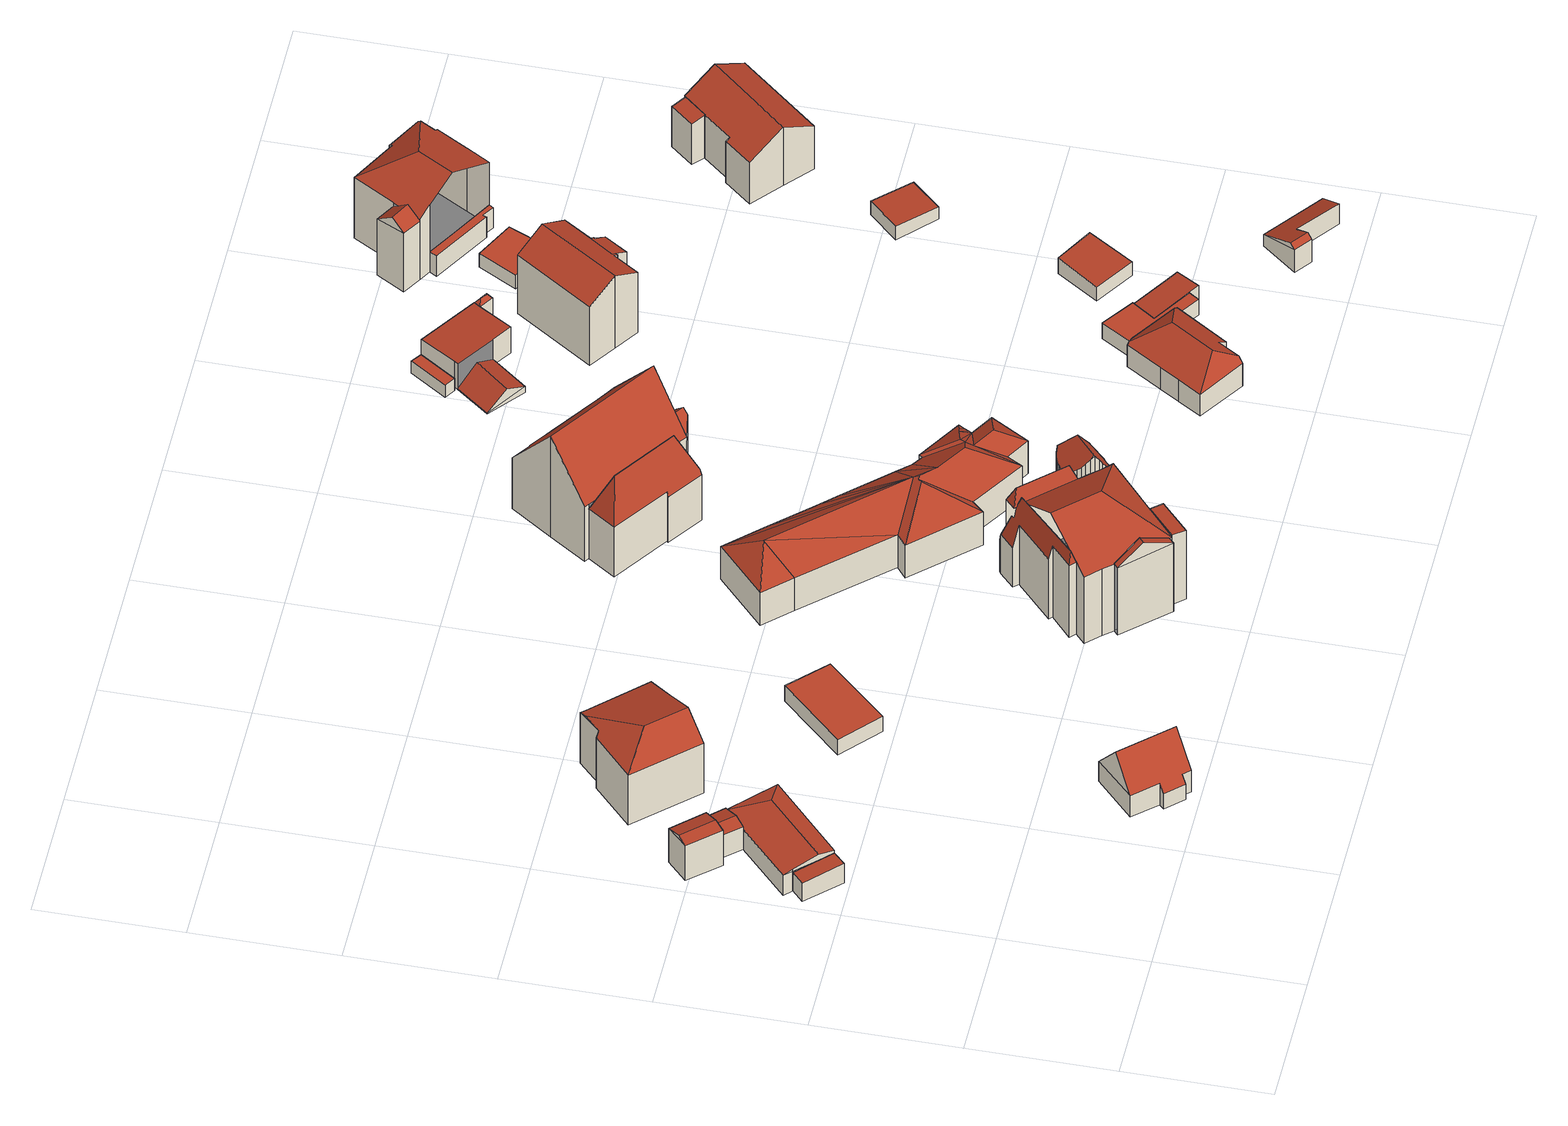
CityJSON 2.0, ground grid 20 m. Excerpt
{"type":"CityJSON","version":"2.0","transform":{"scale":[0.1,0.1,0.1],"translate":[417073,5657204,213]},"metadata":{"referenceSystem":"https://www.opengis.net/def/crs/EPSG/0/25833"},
"CityObjects":{
"building1":{"type":"Building","attributes":{"Dachtyp_tdc":"tdcPolyFlatRoof","Gemeindeschluessel":14612000,"Dachneigung":2.72,"QualitaetDacherkennung":50,"Geometrietyp2DReferenz":"3000","measuredHeight":3.47,"function":"31001_9998","roofType":"2100"},"geometry":[{"type":"Solid","lod":"2","boundaries":[[[[0,1,2,3]],[[1,4,5,2]],[[4,6,7,5]],[[6,0,3,7]],[[6,4,1,0]],[[3,2,5,7]]]],"semantics":{"surfaces":[{"type":"WallSurface"},{"type":"RoofSurface"},{"type":"GroundSurface"}],"values":[[0,0,0,0,1,2]]}}]},
"building2":{"type":"Building","attributes":{"Dachtyp_tdc":"tdcGableRoof","Gemeindeschluessel":14612000,"Dachneigung":15.2,"QualitaetDacherkennung":64,"Geometrietyp2DReferenz":"3000","measuredHeight":6.57,"function":"31001_9998","roofType":"3100"},"geometry":[{"type":"Solid","lod":"2","boundaries":[[[[8,9,10,11]],[[9,12,13,10]],[[12,14,15,13]],[[14,8,11,15]],[[12,9,16]],[[8,14,17]],[[9,8,17,16]],[[14,12,16,17]],[[11,10,13,15]]]],"semantics":{"surfaces":[{"type":"WallSurface"},{"type":"RoofSurface"},{"type":"GroundSurface"}],"values":[[0,0,0,0,0,0,1,1,2]]}}]},
"building3":{"type":"Building","attributes":{"Gemeindeschluessel":14612000,"Geometrietyp2DReferenz":"3000","function":"31001_9998","roofType":"9999"},"children":["building3-1","building3-2"]},
"building3-1":{"type":"BuildingPart","attributes":{"Dachtyp_tdc":"tdcGableRoof","Dachneigung":15.33,"QualitaetDacherkennung":64,"Geometrietyp2DReferenz":"3000","measuredHeight":4.49,"roofType":"3100"},"parents":["building3"],"geometry":[{"type":"MultiSurface","lod":"2","boundaries":[[[18,19,20,21,22]],[[19,23,24,20]],[[23,25,26,27,24]],[[23,19,28]],[[18,25,29]],[[19,18,29,28]],[[25,23,28,29]],[[21,20,24,27]]],"semantics":{"surfaces":[{"type":"WallSurface"},{"type":"RoofSurface"},{"type":"GroundSurface"}],"values":[0,0,0,0,0,1,1,2]}}]},
"building3-2":{"type":"BuildingPart","attributes":{"Dachtyp_tdc":"tdcHipAndGableRoof","Dachneigung":10.22,"QualitaetDacherkennung":66,"Geometrietyp2DReferenz":"3000","measuredHeight":4.5,"roofType":"5000"},"parents":["building3"],"geometry":[{"type":"MultiSurface","lod":"2","boundaries":[[[26,30,31,27]],[[30,32,33,31]],[[32,34,35,33]],[[34,36,37,35]],[[36,22,21,37]],[[38,39,40,41]],[[38,26,39]],[[22,36,42,40,39,26]],[[30,38,41,32]],[[32,41,40,42,34]],[[34,42,36]],[[26,38,30]],[[21,27,31,33,35,37]]],"semantics":{"surfaces":[{"type":"WallSurface"},{"type":"RoofSurface"},{"type":"GroundSurface"}],"values":[0,0,0,0,0,1,1,1,0,0,0,0,2]}}]},
"building4":{"type":"Building","attributes":{"Dachtyp_tdc":"tdcFreeFormRoof","Gemeindeschluessel":14612000,"Dachneigung":53.14,"QualitaetDacherkennung":71,"Geometrietyp2DReferenz":"3000","measuredHeight":8.65,"function":"31001_9998","roofType":"5000"},"geometry":[{"type":"Solid","lod":"2","boundaries":[[[[43,44,45,46]],[[44,47,48,45]],[[47,49,50,48]],[[49,51,52,50]],[[51,53,54,52]],[[53,55,56,54]],[[55,57,58,56]],[[57,59,60,58]],[[59,61,62,60]],[[61,43,46,62]],[[63,51,49,47,44,64]],[[61,59,57,55,53,63,64,43]],[[53,51,63]],[[44,43,64]],[[46,45,48,50,52,54,56,58,60,62]]]],"semantics":{"surfaces":[{"type":"WallSurface"},{"type":"RoofSurface"},{"type":"GroundSurface"}],"values":[[0,0,0,0,0,0,0,0,0,0,1,1,0,0,2]]}}]},
"building5":{"type":"Building","attributes":{"Dachtyp_tdc":"tdcFreeFormRoof","Gemeindeschluessel":14612000,"Dachneigung":18.47,"QualitaetDacherkennung":33,"Geometrietyp2DReferenz":"3000","measuredHeight":11.95,"function":"31001_9998","roofType":"5000"},"geometry":[{"type":"Solid","lod":"2","boundaries":[[[[65,66,67,68]],[[66,69,70,67]],[[69,71,72,70]],[[71,73,74,72]],[[73,75,76,74]],[[75,77,78,76]],[[77,79,80,78]],[[79,81,82,80]],[[81,83,84,82]],[[83,65,68,84]],[[85,86,81,79,77]],[[75,87,85,77]],[[87,73,71,69,66,65,83,86,85]],[[83,81,86]],[[75,73,87]],[[68,67,70,72,74,76,78,80,82,84]]]],"semantics":{"surfaces":[{"type":"WallSurface"},{"type":"RoofSurface"},{"type":"GroundSurface"}],"values":[[0,0,0,0,0,0,0,0,0,0,1,1,1,0,0,2]]}}]},
"building6":{"type":"Building","attributes":{"Dachtyp_tdc":"tdcPolyFlatRoof","Gemeindeschluessel":14612000,"Dachneigung":0,"QualitaetDacherkennung":82,"Geometrietyp2DReferenz":"3000","measuredHeight":2.71,"function":"31001_9998","roofType":"1000"},"geometry":[{"type":"Solid","lod":"2","boundaries":[[[[88,89,90,91]],[[89,92,93,90]],[[92,94,95,93]],[[94,88,91,95]],[[94,92,89,88]],[[91,90,93,95]]]],"semantics":{"surfaces":[{"type":"WallSurface"},{"type":"RoofSurface"},{"type":"GroundSurface"}],"values":[[0,0,0,0,1,2]]}}]},
"building7":{"type":"Building","attributes":{"Dachtyp_tdc":"tdcPolyFlatRoof","Gemeindeschluessel":14612000,"Dachneigung":11.36,"QualitaetDacherkennung":46,"Geometrietyp2DReferenz":"3000","measuredHeight":3,"function":"31001_9998","roofType":"2100"},"geometry":[{"type":"Solid","lod":"2","boundaries":[[[[96,97,98,99]],[[97,100,101,98]],[[100,102,103,101]],[[102,104,105,103]],[[104,96,99,105]],[[104,102,100,97,96]],[[99,98,101,103,105]]]],"semantics":{"surfaces":[{"type":"WallSurface"},{"type":"RoofSurface"},{"type":"GroundSurface"}],"values":[[0,0,0,0,0,1,2]]}}]},
"building8":{"type":"Building","attributes":{"Gemeindeschluessel":14612000,"Geometrietyp2DReferenz":"3000","function":"31001_9998","roofType":"9999"},"children":["building8-1","building8-2","building8-3","building8-4","building8-5","building8-6"]},
"building8-1":{"type":"BuildingPart","attributes":{"Dachtyp_tdc":"tdcPolyFlatRoof","Dachneigung":43.27,"QualitaetDacherkennung":40,"Geometrietyp2DReferenz":"3000","measuredHeight":12.95,"roofType":"2100"},"parents":["building8"],"geometry":[{"type":"MultiSurface","lod":"2","boundaries":[[[106,107,108,109,110]],[[107,111,112,108]],[[111,113,114,112]],[[113,115,116,117,114]],[[113,111,107,106,115]],[[117,109,108,112,114]]],"semantics":{"surfaces":[{"type":"WallSurface"},{"type":"RoofSurface"},{"type":"GroundSurface"}],"values":[0,0,0,0,1,2]}}]},
"building8-2":{"type":"BuildingPart","attributes":{"Dachtyp_tdc":"tdcPolyFlatRoof","Dachneigung":5.2,"QualitaetDacherkennung":54,"Geometrietyp2DReferenz":"3000","measuredHeight":12.39,"roofType":"2100"},"parents":["building8"],"geometry":[{"type":"MultiSurface","lod":"2","boundaries":[[[118,119,120,121]],[[119,122,123,124,120]],[[125,118,121,126,127]],[[125,122,119,118]],[[121,120,124,126]]],"semantics":{"surfaces":[{"type":"WallSurface"},{"type":"RoofSurface"},{"type":"GroundSurface"}],"values":[0,0,0,1,2]}}]},
"building8-3":{"type":"BuildingPart","attributes":{"Dachtyp_tdc":"tdcGableRoof","Dachneigung":28.46,"QualitaetDacherkennung":22,"Geometrietyp2DReferenz":"3000","measuredHeight":14.47,"roofType":"3100"},"parents":["building8"],"geometry":[{"type":"MultiSurface","lod":"2","boundaries":[[[128,129,130]],[[131,132,133]],[[129,131,133,130]],[[132,128,130,133]],[[134,135,136,137,138]],[[131,129,135,134,139]],[[129,128,136,135]]],"semantics":{"surfaces":[{"type":"WallSurface"},{"type":"RoofSurface"},{"type":"GroundSurface"}],"values":[0,0,1,1,2,0,0]}}]},
"building8-4":{"type":"BuildingPart","attributes":{"Dachtyp_tdc":"tdcFreeFormRoof","Dachneigung":68.55,"QualitaetDacherkennung":31,"Geometrietyp2DReferenz":"3000","measuredHeight":14.73,"roofType":"5000"},"parents":["building8"],"geometry":[{"type":"MultiSurface","lod":"2","boundaries":[[[116,140,141,117]],[[142,110,109,143,144]],[[140,116,145]],[[116,110,142,146,145]],[[142,147,146]],[[147,148,149,150,140,145,146]],[[109,117,141,151,152,153,154,143]]],"semantics":{"surfaces":[{"type":"WallSurface"},{"type":"RoofSurface"},{"type":"GroundSurface"}],"values":[0,0,1,1,1,1,2]}}]},
"building8-5":{"type":"BuildingPart","attributes":{"Dachtyp_tdc":"tdcFreeFormRoof","Dachneigung":75.18,"QualitaetDacherkennung":24,"Geometrietyp2DReferenz":"3000","measuredHeight":14.61,"roofType":"5000"},"parents":["building8"],"geometry":[{"type":"MultiSurface","lod":"2","boundaries":[[[155,156,157,158]],[[156,159,160,157]],[[159,161,162,160]],[[161,163,164,162]],[[163,165,166,164]],[[165,144,143,166]],[[167,168,169,170]],[[168,155,158,169]],[[171,172,173]],[[174,144,165,163]],[[172,148,175,174,163,161,159,156,155,168,176,173]],[[168,167,176]],[[167,177,171,173,176]],[[158,157,160,162,164,166,143,154,153,152,151,178,170,169]]],"semantics":{"surfaces":[{"type":"WallSurface"},{"type":"RoofSurface"},{"type":"GroundSurface"}],"values":[0,0,0,0,0,0,0,0,1,1,1,1,1,2]}}]},
"building8-6":{"type":"BuildingPart","attributes":{"Dachtyp_tdc":"tdcHipAndGableRoof","Dachneigung":28.95,"QualitaetDacherkennung":28,"Geometrietyp2DReferenz":"3000","measuredHeight":16.3,"roofType":"5000"},"parents":["building8"],"geometry":[{"type":"MultiSurface","lod":"2","boundaries":[[[179,180,181,137]],[[180,182,183,181]],[[182,184,167,170,183]],[[185,186,187,141,140]],[[186,188,189,187]],[[188,190,191,189]],[[190,127,126,191]],[[123,139,134,124]],[[123,127,190,192]],[[190,188,186,185,171,193,192]],[[193,184,182,180,179,194,139,123,192]],[[138,137,181,183,170,178,151,141,187,189,191,126,124,134]]],"semantics":{"surfaces":[{"type":"WallSurface"},{"type":"RoofSurface"},{"type":"GroundSurface"}],"values":[0,0,0,0,0,0,0,0,1,1,1,2]}}]},
"building9":{"type":"Building","attributes":{"Dachtyp_tdc":"tdcFreeFormRoof","Gemeindeschluessel":14612000,"Dachneigung":35.11,"QualitaetDacherkennung":44,"Geometrietyp2DReferenz":"3000","measuredHeight":9.62,"function":"31001_9998","roofType":"5000"},"geometry":[{"type":"Solid","lod":"2","boundaries":[[[[195,196,197,198]],[[196,199,200,197]],[[199,201,202,200]],[[201,203,204,202]],[[203,205,206,204]],[[205,207,208,206]],[[207,209,210,208]],[[209,211,212,210]],[[211,213,214,212]],[[213,215,216,214]],[[215,217,218,216]],[[217,219,220,218]],[[219,221,222,220]],[[221,223,224,222]],[[223,225,226,224]],[[225,227,228,226]],[[227,229,230,228]],[[229,231,232,230]],[[231,233,234,232]],[[233,235,236,234]],[[235,237,238,236]],[[237,195,198,238]],[[237,239,195]],[[237,240,239]],[[235,240,237]],[[233,240,235]],[[231,240,233]],[[229,240,231]],[[240,229,241]],[[239,240,242]],[[241,229,227]],[[241,223,240]],[[241,225,223]],[[225,241,227]],[[243,244,242,240,223,221]],[[243,221,219]],[[244,243,219,217]],[[245,239,242,244,217,215]],[[246,207,205]],[[247,207,246]],[[248,207,247]],[[248,249,207]],[[248,215,249]],[[215,248,245]],[[213,249,215]],[[250,249,213,211]],[[250,211,209]],[[249,250,209,207]],[[251,246,205,203]],[[251,203,201]],[[247,246,251,201,199]],[[248,247,199,196]],[[239,245,248,196,195]],[[198,197,200,202,204,206,208,210,212,214,216,218,220,222,224,226,228,230,232,234,236,238]]]],"semantics":{"surfaces":[{"type":"WallSurface"},{"type":"RoofSurface"},{"type":"GroundSurface"}],"values":[[0,0,0,0,0,0,0,0,0,0,0,0,0,0,0,0,0,0,0,0,0,0,1,1,1,1,1,1,1,1,1,1,1,1,1,1,1,1,1,1,1,1,1,1,1,1,1,1,1,1,1,1,1,2]]}}]},
"building10":{"type":"Building","attributes":{"name":"Sternwarte Manfred von Ardenne","Dachtyp_tdc":"tdcFreeFormRoof","Gemeindeschluessel":14612000,"Dachneigung":58.82,"QualitaetDacherkennung":26,"Geometrietyp2DReferenz":"3000","measuredHeight":7.22,"function":"31001_9998","roofType":"5000"},"geometry":[{"type":"Solid","lod":"2","boundaries":[[[[252,253,254,255]],[[253,256,257,254]],[[256,258,259,257]],[[258,260,261,259]],[[260,262,263,261]],[[262,264,265,263]],[[264,266,267,265]],[[266,268,269,267]],[[268,270,271,269]],[[270,272,273,271]],[[272,274,275,273]],[[274,276,277,275]],[[276,278,279,277]],[[278,280,281,279]],[[280,282,283,281]],[[282,284,285,283]],[[284,286,287,285]],[[286,288,289,287]],[[288,290,291,289]],[[290,292,293,291]],[[292,294,295,293]],[[294,296,297,295]],[[296,298,299,297]],[[298,300,301,299]],[[300,302,303,301]],[[302,304,305,303]],[[304,306,307,305]],[[306,308,309,307]],[[308,310,311,309]],[[310,312,313,311]],[[312,314,315,313]],[[314,316,317,315]],[[316,318,319,317]],[[318,320,321,319]],[[320,322,323,321]],[[322,252,255,323]],[[324,306,304,302,300,298,296,294,292,325,326]],[[326,325,290,288,286,284,282,280,278,276,274,272,270,268,266,327]],[[310,308,324,326,327,264,262,260,258,256,253,252,322,320,318,316,314,312]],[[292,290,325]],[[308,306,324]],[[266,264,327]],[[255,254,257,259,261,263,265,267,269,271,273,275,277,279,281,283,285,287,289,291,293,295,297,299,301,303,305,307,309,311,313,315,317,319,321,323]]]],"semantics":{"surfaces":[{"type":"WallSurface"},{"type":"RoofSurface"},{"type":"GroundSurface"}],"values":[[0,0,0,0,0,0,0,0,0,0,0,0,0,0,0,0,0,0,0,0,0,0,0,0,0,0,0,0,0,0,0,0,0,0,0,0,1,1,1,0,0,0,2]]}}]},
"building11":{"type":"Building","attributes":{"Gemeindeschluessel":14612000,"Geometrietyp2DReferenz":"3000","function":"31001_9998","roofType":"9999"},"children":["building11-1","building11-2","building11-3"]},
"building11-1":{"type":"BuildingPart","attributes":{"Dachtyp_tdc":"tdcFreeFormRoof","Dachneigung":68.74,"QualitaetDacherkennung":16,"Geometrietyp2DReferenz":"3000","measuredHeight":14.8,"roofType":"5000"},"parents":["building11"],"geometry":[{"type":"MultiSurface","lod":"2","boundaries":[[[328,329,330,331,332,333,334]],[[335,336,329,328]],[[336,337,330,329]],[[338,339,332,331]],[[339,340,333,332]],[[340,341,334,333]],[[341,335,328,334]],[[339,338,342]],[[338,337,343,342]],[[337,336,343]],[[336,335,341,340,339,342,343]]],"semantics":{"surfaces":[{"type":"GroundSurface"},{"type":"WallSurface"},{"type":"RoofSurface"}],"values":[0,1,1,1,1,1,1,2,2,2,2]}}]},
"building11-2":{"type":"BuildingPart","attributes":{"Dachtyp_tdc":"tdcGableRoof","Dachneigung":51.85,"QualitaetDacherkennung":49,"Geometrietyp2DReferenz":"3000","measuredHeight":17.88,"roofType":"3100"},"parents":["building11"],"geometry":[{"type":"MultiSurface","lod":"2","boundaries":[[[344,345,346,347,348]],[[345,349,338,331,346]],[[350,351,352,330,337]],[[351,353,354,352]],[[353,355,356,354]],[[355,357,358,356]],[[357,359,360,358]],[[359,361,362,360]],[[361,363,364,362]],[[363,365,366,364]],[[365,367,368,366]],[[367,369,370,368]],[[369,371,372,370]],[[371,373,374,372]],[[373,375,374]],[[371,369,367,365,363,361,359,357,355,353]],[[353,351,350,349,345,344,373,371]],[[347,346,331,330,352,354,356,358,360,362,364,366,368,370,372,374]]],"semantics":{"surfaces":[{"type":"WallSurface"},{"type":"RoofSurface"},{"type":"GroundSurface"}],"values":[0,0,0,0,0,0,0,0,0,0,0,0,0,0,0,1,1,2]}}]},
"building11-3":{"type":"BuildingPart","attributes":{"Dachtyp_tdc":"tdcFreeFormRoof","Dachneigung":43.84,"QualitaetDacherkennung":18,"Geometrietyp2DReferenz":"3000","measuredHeight":11.35,"roofType":"5000"},"parents":["building11"],"geometry":[{"type":"MultiSurface","lod":"2","boundaries":[[[375,376,377,374]],[[376,378,379,377]],[[378,380,381,379]],[[380,348,347,381]],[[382,378,376,375,383]],[[380,382,383,348]],[[380,378,382]],[[374,377,379,381,347]]],"semantics":{"surfaces":[{"type":"WallSurface"},{"type":"RoofSurface"},{"type":"GroundSurface"}],"values":[0,0,0,0,1,1,0,2]}}]},
"building12":{"type":"Building","attributes":{"Dachtyp_tdc":"tdcFreeFormRoof","Gemeindeschluessel":14612000,"Dachneigung":32.47,"QualitaetDacherkennung":69,"Geometrietyp2DReferenz":"3000","measuredHeight":6.7,"function":"31001_9998","roofType":"5000"},"geometry":[{"type":"Solid","lod":"2","boundaries":[[[[384,385,386,387]],[[385,388,389,386]],[[388,390,391,389]],[[390,392,393,391]],[[392,394,395,393]],[[394,396,397,395]],[[396,398,399,397]],[[398,400,401,399]],[[400,384,387,401]],[[402,403,388,404]],[[396,405,406,398]],[[402,404,385,384,400,398,406]],[[392,390,403,402,406,405,394]],[[388,385,404]],[[390,388,403]],[[396,394,405]],[[387,386,389,391,393,395,397,399,401]]]],"semantics":{"surfaces":[{"type":"WallSurface"},{"type":"RoofSurface"},{"type":"GroundSurface"}],"values":[[0,0,0,0,0,0,0,0,0,1,1,1,1,0,0,0,2]]}}]},
"building13":{"type":"Building","attributes":{"Dachtyp_tdc":"tdcPolyFlatRoof","Gemeindeschluessel":14612000,"Dachneigung":0,"QualitaetDacherkennung":76,"Geometrietyp2DReferenz":"3000","measuredHeight":2.83,"function":"31001_9998","roofType":"1000"},"geometry":[{"type":"Solid","lod":"2","boundaries":[[[[407,408,409,389]],[[408,410,411,409]],[[410,412,413,411]],[[412,414,415,413]],[[414,416,417,415]],[[416,418,391,417]],[[418,407,389,391]],[[418,416,414,412,410,408,407]],[[389,409,411,413,415,417,391]]]],"semantics":{"surfaces":[{"type":"WallSurface"},{"type":"RoofSurface"},{"type":"GroundSurface"}],"values":[[0,0,0,0,0,0,0,1,2]]}}]},
"building14":{"type":"Building","attributes":{"Dachtyp_tdc":"tdcPolyFlatRoof","Gemeindeschluessel":14612000,"Dachneigung":0,"QualitaetDacherkennung":56,"Geometrietyp2DReferenz":"3000","measuredHeight":2.05,"function":"31001_9998","roofType":"1000"},"geometry":[{"type":"Solid","lod":"2","boundaries":[[[[419,420,421,422]],[[420,423,424,421]],[[423,425,426,424]],[[425,419,422,426]],[[425,423,420,419]],[[422,421,424,426]]]],"semantics":{"surfaces":[{"type":"WallSurface"},{"type":"RoofSurface"},{"type":"GroundSurface"}],"values":[[0,0,0,0,1,2]]}}]},
"building15":{"type":"Building","attributes":{"Gemeindeschluessel":14612000,"Geometrietyp2DReferenz":"3000","function":"31001_9998","roofType":"9999"},"children":["building15-1","building15-2"]},
"building15-1":{"type":"BuildingPart","attributes":{"Dachtyp_tdc":"tdcGableRoof","Dachneigung":36.66,"QualitaetDacherkennung":13,"Geometrietyp2DReferenz":"3000","measuredHeight":2.55,"roofType":"3100"},"parents":["building15"],"geometry":[{"type":"MultiSurface","lod":"2","boundaries":[[[427,428,429,430]],[[428,431,432,429]],[[431,433,434,432]],[[431,428,435]],[[428,427,436,435]],[[433,431,435,436]],[[430,429,432,434]]],"semantics":{"surfaces":[{"type":"WallSurface"},{"type":"RoofSurface"},{"type":"GroundSurface"}],"values":[0,0,0,0,1,1,2]}}]},
"building15-2":{"type":"BuildingPart","attributes":{"Dachtyp_tdc":"tdcPolyFlatRoof","Dachneigung":3.19,"QualitaetDacherkennung":77,"Geometrietyp2DReferenz":"3000","measuredHeight":4.58,"roofType":"2100"},"parents":["building15"],"geometry":[{"type":"MultiSurface","lod":"2","boundaries":[[[437,438,439,440]],[[438,441,442,439]],[[441,443,427,430,442]],[[444,445,446,434,433]],[[445,447,448,446]],[[447,437,440,448]],[[447,445,444,443,441,438,437]],[[440,439,442,430,434,446,448]]],"semantics":{"surfaces":[{"type":"WallSurface"},{"type":"RoofSurface"},{"type":"GroundSurface"}],"values":[0,0,0,0,0,0,1,2]}}]},
"building16":{"type":"Building","attributes":{"Dachtyp_tdc":"tdcPolyFlatRoof","Gemeindeschluessel":14612000,"Dachneigung":4.69,"QualitaetDacherkennung":71,"Geometrietyp2DReferenz":"3000","measuredHeight":2.81,"function":"31001_9998","roofType":"2100"},"geometry":[{"type":"Solid","lod":"2","boundaries":[[[[414,412,413,415]],[[412,449,411,413]],[[449,450,451,411]],[[450,452,453,451]],[[452,454,455,453]],[[454,414,415,455]],[[454,452,450,449,412,414]],[[415,413,411,451,453,455]]]],"semantics":{"surfaces":[{"type":"WallSurface"},{"type":"RoofSurface"},{"type":"GroundSurface"}],"values":[[0,0,0,0,0,0,1,2]]}}]},
"building17":{"type":"Building","attributes":{"Gemeindeschluessel":14612000,"Geometrietyp2DReferenz":"3000","function":"31001_9998","roofType":"9999"},"children":["building17-1","building17-2"]},
"building17-1":{"type":"BuildingPart","attributes":{"Dachtyp_tdc":"tdcGableRoof","Dachneigung":28.24,"QualitaetDacherkennung":83,"Geometrietyp2DReferenz":"3000","measuredHeight":12.76,"roofType":"3100"},"parents":["building17"],"geometry":[{"type":"MultiSurface","lod":"2","boundaries":[[[456,457,458]],[[459,460,461,462]],[[462,463,464,465,466,467,457,456,468,459]],[[469,470,471,472,473,474,475,476,477,478,458]],[[465,471,470,466]],[[465,464,472,471]],[[464,463,473,472]],[[463,462,474,473]],[[462,461,475,474]],[[461,460,476,475]],[[460,459,477,476]],[[459,468,478,477]],[[468,456,458,478]]],"semantics":{"surfaces":[{"type":"WallSurface"},{"type":"RoofSurface"},{"type":"GroundSurface"}],"values":[0,1,1,2,0,0,0,0,0,0,0,0,0]}}]},
"building17-2":{"type":"BuildingPart","attributes":{"Dachtyp_tdc":"tdcPolyFlatRoof","Dachneigung":28.34,"QualitaetDacherkennung":42,"Geometrietyp2DReferenz":"3000","measuredHeight":10.61,"roofType":"2100"},"parents":["building17"],"geometry":[{"type":"MultiSurface","lod":"2","boundaries":[[[479,466,470,480]],[[457,481,482,458]],[[481,483,484,482]],[[483,485,486,484]],[[485,479,480,486]],[[485,483,481,457,467,466,479]],[[480,470,469,458,482,484,486]]],"semantics":{"surfaces":[{"type":"WallSurface"},{"type":"RoofSurface"},{"type":"GroundSurface"}],"values":[0,0,0,0,0,1,2]}}]},
"building18":{"type":"Building","attributes":{"Dachtyp_tdc":"tdcFreeFormRoof","Gemeindeschluessel":14612000,"Dachneigung":52.34,"QualitaetDacherkennung":6,"Geometrietyp2DReferenz":"3000","measuredHeight":4.22,"function":"31001_9998","roofType":"5000"},"geometry":[{"type":"Solid","lod":"2","boundaries":[[[[487,488,489,490]],[[488,491,492,489]],[[491,493,494,492]],[[493,487,490,494]],[[495,493,491]],[[496,495,491,488]],[[496,488,487]],[[495,496,487,493]],[[490,489,492,494]]]],"semantics":{"surfaces":[{"type":"WallSurface"},{"type":"RoofSurface"},{"type":"GroundSurface"}],"values":[[0,0,0,0,1,1,1,1,2]]}}]},
"building19":{"type":"Building","attributes":{"Dachtyp_tdc":"tdcPolyFlatRoof","Gemeindeschluessel":14612000,"Dachneigung":3.04,"QualitaetDacherkennung":82,"Geometrietyp2DReferenz":"3000","measuredHeight":2.81,"function":"31001_9998","roofType":"2100"},"geometry":[{"type":"Solid","lod":"2","boundaries":[[[[497,498,499,500]],[[498,501,502,499]],[[501,503,504,502]],[[503,497,500,504]],[[503,501,498,497]],[[500,499,502,504]]]],"semantics":{"surfaces":[{"type":"WallSurface"},{"type":"RoofSurface"},{"type":"GroundSurface"}],"values":[[0,0,0,0,1,2]]}}]},
"building20":{"type":"Building","attributes":{"Dachtyp_tdc":"tdcFreeFormRoof","Gemeindeschluessel":14612000,"Dachneigung":24.84,"QualitaetDacherkennung":76,"Geometrietyp2DReferenz":"3000","measuredHeight":4.62,"function":"31001_9998","roofType":"5000"},"geometry":[{"type":"Solid","lod":"2","boundaries":[[[[505,506,507,508]],[[506,509,510,507]],[[509,511,512,510]],[[511,513,514,512]],[[513,515,516,514]],[[515,505,508,516]],[[506,505,515,513,517,518]],[[509,518,517,511]],[[513,511,517]],[[509,506,518]],[[508,507,510,512,514,516]]]],"semantics":{"surfaces":[{"type":"WallSurface"},{"type":"RoofSurface"},{"type":"GroundSurface"}],"values":[[0,0,0,0,0,0,1,1,0,0,2]]}}]},
"building21":{"type":"Building","attributes":{"Dachtyp_tdc":"tdcPolyFlatRoof","Gemeindeschluessel":14612000,"Dachneigung":0,"QualitaetDacherkennung":65,"Geometrietyp2DReferenz":"3000","measuredHeight":2.39,"function":"31001_9998","roofType":"1000"},"geometry":[{"type":"Solid","lod":"2","boundaries":[[[[519,520,521,522]],[[520,523,524,521]],[[523,525,526,524]],[[525,519,522,526]],[[525,523,520,519]],[[522,521,524,526]]]],"semantics":{"surfaces":[{"type":"WallSurface"},{"type":"RoofSurface"},{"type":"GroundSurface"}],"values":[[0,0,0,0,1,2]]}}]},
"building22":{"type":"Building","attributes":{"Dachtyp_tdc":"tdcPolyFlatRoof","Gemeindeschluessel":14612000,"Dachneigung":2.76,"QualitaetDacherkennung":83,"Geometrietyp2DReferenz":"3000","measuredHeight":2.43,"function":"31001_9998","roofType":"2100"},"geometry":[{"type":"Solid","lod":"2","boundaries":[[[[527,528,529,530]],[[528,531,532,529]],[[531,533,534,532]],[[533,527,530,534]],[[533,531,528,527]],[[530,529,532,534]]]],"semantics":{"surfaces":[{"type":"WallSurface"},{"type":"RoofSurface"},{"type":"GroundSurface"}],"values":[[0,0,0,0,1,2]]}}]},
"building23":{"type":"Building","attributes":{"Gemeindeschluessel":14612000,"Geometrietyp2DReferenz":"3000","function":"31001_9998","roofType":"9999"},"children":["building23-1","building23-2","building23-3"]},
"building23-1":{"type":"BuildingPart","attributes":{"Dachtyp_tdc":"tdcHipAndGableRoof","Dachneigung":25.4,"QualitaetDacherkennung":22,"Geometrietyp2DReferenz":"3000","measuredHeight":14.53,"roofType":"5000"},"parents":["building23"],"geometry":[{"type":"MultiSurface","lod":"2","boundaries":[[[535,536,537,538,539,540]],[[541,542,543,544,545]],[[542,546,547,543]],[[546,548,549,547]],[[548,550,551,549]],[[550,552,553,551]],[[552,554,555,553]],[[554,556,557,555]],[[556,558,559,557]],[[552,550,548,546,542,560]],[[542,541,561,562,536,535,563,560]],[[563,564,558,556,554,552,560]],[[559,565,566,539,538,544,543,547,549,551,553,555,557]],[[558,564,567,565,559]]],"semantics":{"surfaces":[{"type":"WallSurface"},{"type":"RoofSurface"},{"type":"GroundSurface"}],"values":[0,0,0,0,0,0,0,0,0,1,1,1,2,0]}}]},
"building23-2":{"type":"BuildingPart","attributes":{"Dachtyp_tdc":"tdcGableRoof","Dachneigung":38.12,"QualitaetDacherkennung":69,"Geometrietyp2DReferenz":"3000","measuredHeight":11.94,"roofType":"3100"},"parents":["building23"],"geometry":[{"type":"MultiSurface","lod":"2","boundaries":[[[537,568,569,538]],[[568,570,571,569]],[[570,545,544,571]],[[570,568,572]],[[568,537,562,573,572]],[[545,570,572,573,561]],[[538,569,571,544]]],"semantics":{"surfaces":[{"type":"WallSurface"},{"type":"RoofSurface"},{"type":"GroundSurface"}],"values":[0,0,0,0,1,1,2]}}]},
"building23-3":{"type":"BuildingPart","attributes":{"Dachtyp_tdc":"tdcPolyFlatRoof","Dachneigung":0,"QualitaetDacherkennung":0,"Geometrietyp2DReferenz":"3000","measuredHeight":3.54,"roofType":"9999"},"parents":["building23"],"geometry":[{"type":"MultiSurface","lod":"2","boundaries":[[[574,575,576,567,577,540,578]],[[578,540,539,579]],[[567,576,580,565]],[[576,575,581,580]],[[575,574,582,581]],[[574,578,579,582]],[[579,539,566,565,580,581,582]],[[565,566,577,567]],[[566,539,540,577]]],"semantics":{"surfaces":[{"type":"RoofSurface"},{"type":"WallSurface"},{"type":"GroundSurface"},{"type":"ClosureSurface","isClosure":"1","QuelleClosure":"LoD1Solid"}],"values":[0,1,1,1,1,1,2,3,3]}}]},
"building24":{"type":"Building","attributes":{"Gemeindeschluessel":14612000,"Geometrietyp2DReferenz":"3000","function":"31001_9998","roofType":"9999"},"children":["building24-1","building24-2"]},
"building24-1":{"type":"BuildingPart","attributes":{"Dachtyp_tdc":"tdcPolyFlatRoof","Dachneigung":9.99,"QualitaetDacherkennung":67,"Geometrietyp2DReferenz":"3000","measuredHeight":7.47,"roofType":"2100"},"parents":["building24"],"geometry":[{"type":"MultiSurface","lod":"2","boundaries":[[[583,584,585,586]],[[584,587,588,585]],[[587,589,590,588]],[[589,591,592,590]],[[591,593,594,592]],[[593,591,589,587,584,583]],[[586,585,588,590,592,594]]],"semantics":{"surfaces":[{"type":"WallSurface"},{"type":"RoofSurface"},{"type":"GroundSurface"}],"values":[0,0,0,0,0,1,2]}}]},
"building24-2":{"type":"BuildingPart","attributes":{"Dachtyp_tdc":"tdcGableRoof","Dachneigung":29,"QualitaetDacherkennung":78,"Geometrietyp2DReferenz":"3000","measuredHeight":10.36,"roofType":"3100"},"parents":["building24"],"geometry":[{"type":"MultiSurface","lod":"2","boundaries":[[[595,596,597,598]],[[596,599,600,597]],[[599,601,602,600]],[[601,603,585,602]],[[603,604,583,586,585]],[[605,606,607,594,593]],[[606,608,609,607]],[[608,610,611,609]],[[610,595,598,611]],[[606,605,604,603,601,599,596,595]],[[595,610,608,606]],[[598,597,600,602,585,586,594,607,609,611]]],"semantics":{"surfaces":[{"type":"WallSurface"},{"type":"RoofSurface"},{"type":"GroundSurface"}],"values":[0,0,0,0,0,0,0,0,0,1,1,2]}}]}
},
"vertices":[
[43,405,51],[0,450,48],[0,450,16],[43,405,16],[17,466,48],[17,466,16],[59,421,51],[59,421,16],
[57,564,63],[21,605,63],[21,605,1],[57,564,1],[49,632,61],[49,632,1],[87,592,60],[87,592,1],[33,616,67],[70,576,67],
[77,542,55],[57,564,55],[57,564,15],[77,542,15],[77,542,50],[87,592,53],[87,592,15],[107,571,53],[107,571,50],[107,571,15],[70,576,60],[90,554,60],
[160,515,50],[160,515,15],[59,421,50],[59,421,15],[17,466,50],[17,466,15],[7,476,50],[7,476,15],[160,515,55],[126,516,60],[43,438,60],[59,421,55],[17,466,53],
[205,71,82],[260,123,79],[260,123,44],[205,71,44],[301,79,79],[301,79,44],[309,70,79],[309,70,44],[321,57,79],[321,57,44],[265,5,82],[265,5,44],[256,15,82],[256,15,44],[250,9,71],[250,9,44],[228,33,71],[228,33,44],[234,39,82],[234,39,44],[291,30,130],[231,95,130],
[201,771,94],[240,730,94],[240,730,4],[201,771,4],[245,725,94],[245,725,4],[268,701,94],[268,701,4],[235,670,109],[235,670,4],[176,614,92],[176,614,4],[100,695,92],[100,695,4],[156,748,93],[156,748,4],[165,747,97],[165,747,4],[196,777,94],[196,777,4],[160,687,123],[187,768,98],[204,640,123],
[293,408,68],[240,455,68],[240,455,41],[293,408,41],[321,540,68],[321,540,41],[371,492,68],[371,492,41],
[245,725,51],[240,730,49],[240,730,28],[245,725,28],[257,746,49],[257,746,28],[285,717,58],[285,717,28],[268,701,58],[268,701,28],
[612,289,190],[619,296,180],[619,296,60],[612,289,60],[612,289,183],[663,248,180],[663,248,60],[659,244,186],[659,244,60],[656,242,189],[656,242,183],[656,242,60],
[625,117,182],[584,79,182],[584,79,60],[625,117,60],[571,94,184],[571,94,179],[571,94,60],[611,131,184],[611,131,60],[611,131,182],
[504,150,179],[559,90,182],[530,122,205],[567,98,182],[511,156,179],[537,129,205],[567,98,60],[559,90,60],[504,150,60],[510,156,60],[511,156,60],[567,98,179],
[642,229,183],[642,229,60],[591,312,183],[591,312,60],[591,312,115],[643,242,207],[590,299,207],[577,299,183],[580,296,183],[581,295,183],[586,289,183],[586,289,60],[581,295,60],[577,299,60],[581,303,60],
[518,237,187],[514,241,166],[514,241,60],[518,237,60],[566,290,165],[566,290,60],[560,297,129],[560,297,60],[581,317,129],[581,317,60],[584,319,116],[584,319,60],[495,202,187],[487,209,187],[487,209,60],[495,202,60],[586,289,187],[581,295,187],[580,290,201],[581,303,165],[577,299,165],[495,209,206],[539,244,187],[539,244,60],
[510,156,178],[499,169,178],[499,169,60],[480,188,178],[480,188,60],[495,202,189],[642,229,187],[649,221,188],[649,221,60],[663,205,188],[663,205,60],[676,192,188],[676,192,60],[591,189,223],[539,244,223],[511,156,178],
[700,456,109],[715,446,109],[715,446,51],[700,456,51],[718,451,109],[718,451,51],[781,413,109],[781,413,51],[776,405,109],[776,405,51],[773,399,109],[773,399,51],[770,394,109],[770,394,51],[802,375,109],[802,375,51],[771,322,109],[771,322,51],[738,341,109],[738,341,51],[726,320,109],[726,320,51],[650,367,109],[650,367,51],[635,351,109],[635,351,51],[557,435,109],[557,435,51],[573,448,109],[573,448,51],[471,559,109],[471,559,51],[436,596,109],[436,596,51],[507,662,109],[507,662,51],[551,615,109],[551,615,51],[603,559,109],[603,559,51],[624,537,109],[624,537,51],[683,474,109],[683,474,51],[667,416,144],[645,443,143],[495,604,143],[644,435,147],[635,430,146],[640,435,145],[709,390,144],[759,408,120],[731,401,134],[728,394,134],[728,383,130],[760,364,130],[768,410,115],
[767,214,84],[761,214,90],[761,214,65],[767,214,65],[755,215,98],[755,215,65],[749,217,107],[749,217,65],[744,220,116],[744,220,65],[739,223,126],[739,223,65],[735,228,136],[735,228,65],[732,233,131],[732,233,65],[730,239,124],[730,239,65],[729,244,118],[729,244,65],[729,250,113],[729,250,65],[729,256,108],[729,256,65],[731,262,105],[731,262,65],[734,267,102],[734,267,65],[738,272,101],[738,272,65],[743,276,101],[743,276,65],[748,279,102],[748,279,65],[753,282,105],[753,282,65],[759,283,108],[759,283,65],[765,283,113],[765,283,65],[771,282,107],[771,282,65],[777,280,99],[777,280,65],[782,277,93],[782,277,65],[787,274,89],[787,274,65],[791,269,86],[791,269,65],[794,264,86],[794,264,65],[796,258,87],[796,258,65],[798,252,91],[798,252,65],[798,246,90],[798,246,65],[797,240,84],[797,240,65],[795,235,79],[795,235,65],[792,229,76],[792,229,65],[788,225,74],[788,225,65],[784,221,74],[784,221,65],[779,217,75],[779,217,65],[773,215,79],[773,215,65],[798,249,94],[766,283,114],[767,257,137],[735,229,137],
[560,742,50],[484,794,50],[510,832,50],[634,748,50],[608,710,50],[606,707,50],[558,740,50],[560,742,138],[484,794,138],[510,832,138],[634,748,138],[608,710,138],[606,707,130],[558,740,130],[601,742,198],[516,800,198],
[652,736,146],[641,744,146],[641,744,50],[652,736,50],[652,736,142],[634,748,146],[510,832,146],[503,836,146],[503,836,50],[537,887,229],[537,887,50],[577,945,140],[577,945,50],[601,928,140],[601,928,50],[617,931,126],[617,931,50],[631,921,126],[631,921,50],[634,907,140],[634,907,50],[701,861,140],[701,861,50],[717,851,140],[717,851,50],[726,845,140],[726,845,50],[687,786,229],[687,786,50],[684,782,223],[684,782,50],[684,782,138],
[691,777,138],[691,777,50],[694,758,151],[694,758,50],[681,741,157],[681,741,50],[686,748,164],[669,760,164],
[934,186,108],[965,235,108],[965,235,70],[934,186,70],[979,231,108],[979,231,70],[1041,187,110],[1041,187,70],[994,114,110],[994,114,70],[983,121,118],[983,121,70],[961,86,110],[961,86,70],[897,127,108],[897,127,70],[917,159,108],[917,159,70],[987,182,137],[1037,189,113],[969,234,110],[965,92,118],[949,122,137],
[979,231,98],[1007,276,98],[1007,276,70],[1050,246,98],[1050,246,70],[1028,214,98],[1028,214,70],[1082,180,98],[1082,180,70],[1073,166,98],[1073,166,70],[1041,187,98],
[751,1068,73],[785,1119,73],[785,1119,52],[751,1068,52],[799,1109,73],[799,1109,52],[766,1059,73],[766,1059,52],
[814,1019,68],[775,970,68],[775,970,58],[814,1019,58],[727,1009,59],[727,1009,58],[762,1054,59],[762,1054,58],[752,988,83],[790,1035,83],
[877,1057,100],[871,1049,101],[871,1049,58],[877,1057,58],[840,1002,104],[840,1002,58],[814,1019,104],[762,1054,104],[766,1059,103],[766,1059,58],[799,1109,100],[799,1109,58],
[1050,246,95],[1103,212,95],[1103,212,70],[1118,203,95],[1118,203,70],[1097,171,98],[1097,171,70],
[950,924,172],[950,924,171],[950,924,65],[941,983,193],[904,1007,169],[832,899,169],[869,874,193],[902,852,171],[926,888,171],[931,884,168],[933,887,168],[927,890,171],[974,961,172],[927,890,65],[933,887,65],[931,884,65],[926,888,65],[902,852,65],[869,874,65],[832,899,65],[904,1007,65],[941,983,65],[974,961,65],
[948,876,158],[948,876,65],[955,920,168],[955,920,65],[954,918,168],[954,918,65],[969,908,158],[969,908,65],
[871,1049,99],[877,1057,99],[877,1057,64],[871,1049,64],[897,1045,99],[897,1045,64],[891,1036,99],[891,1036,64],[889,1043,106],[879,1050,106],
[1154,323,105],[1118,261,101],[1118,261,77],[1154,323,77],[1064,295,101],[1064,295,77],[1102,353,105],[1102,353,77],
[1271,27,103],[1215,70,104],[1215,70,67],[1271,27,67],[1198,47,107],[1198,47,67],[1175,64,107],[1175,64,67],[1213,112,88],[1213,112,67],[1291,52,88],[1291,52,67],[1180,70,113],[1203,53,113],
[1028,1044,90],[1003,988,90],[1003,988,66],[1028,1044,66],[945,1018,90],[945,1018,66],[974,1071,90],[974,1071,66],
[1169,521,95],[1121,566,98],[1121,566,74],[1169,521,74],[1159,606,98],[1159,606,74],[1206,561,95],[1206,561,74],
[962,1132,175],[946,1141,163],[946,1141,160],[946,1141,56],[962,1132,56],[962,1132,92],[969,1181,163],[1002,1238,163],[1002,1238,56],[969,1181,56],[969,1181,156],[1064,1202,167],[1064,1202,56],[1066,1206,164],[1066,1206,56],[1113,1179,167],[1113,1179,56],[1111,1175,170],[1111,1175,56],[1099,1154,170],[1099,1154,56],[1103,1152,168],[1103,1152,56],[1078,1109,168],[1078,1109,56],[1026,1160,202],[964,1173,163],[947,1144,163],[998,1111,202],[1059,1076,168],[1059,1076,56],[998,1111,56],[1059,1076,92],
[920,1157,160],[920,1157,56],[943,1196,156],[943,1196,56],[930,1174,176],[956,1159,176],
[1037,1075,92],[1039,1080,92],[1055,1070,92],[998,1111,92],[956,1122,92],[956,1122,56],[1055,1070,56],[1039,1080,56],[1037,1075,56],
[1214,831,151],[1213,831,151],[1213,831,76],[1214,831,76],[1198,845,147],[1198,845,76],[1224,876,147],[1224,876,76],[1240,862,151],[1240,862,76],[1241,863,151],[1241,863,76],
[1185,724,179],[1144,759,149],[1144,759,76],[1185,724,76],[1175,796,149],[1175,796,76],[1180,792,152],[1180,792,76],[1213,831,152],[1214,831,152],[1241,863,153],[1278,832,179],[1278,832,76],[1314,801,152],[1314,801,76],[1222,692,152],[1222,692,76]
]}
